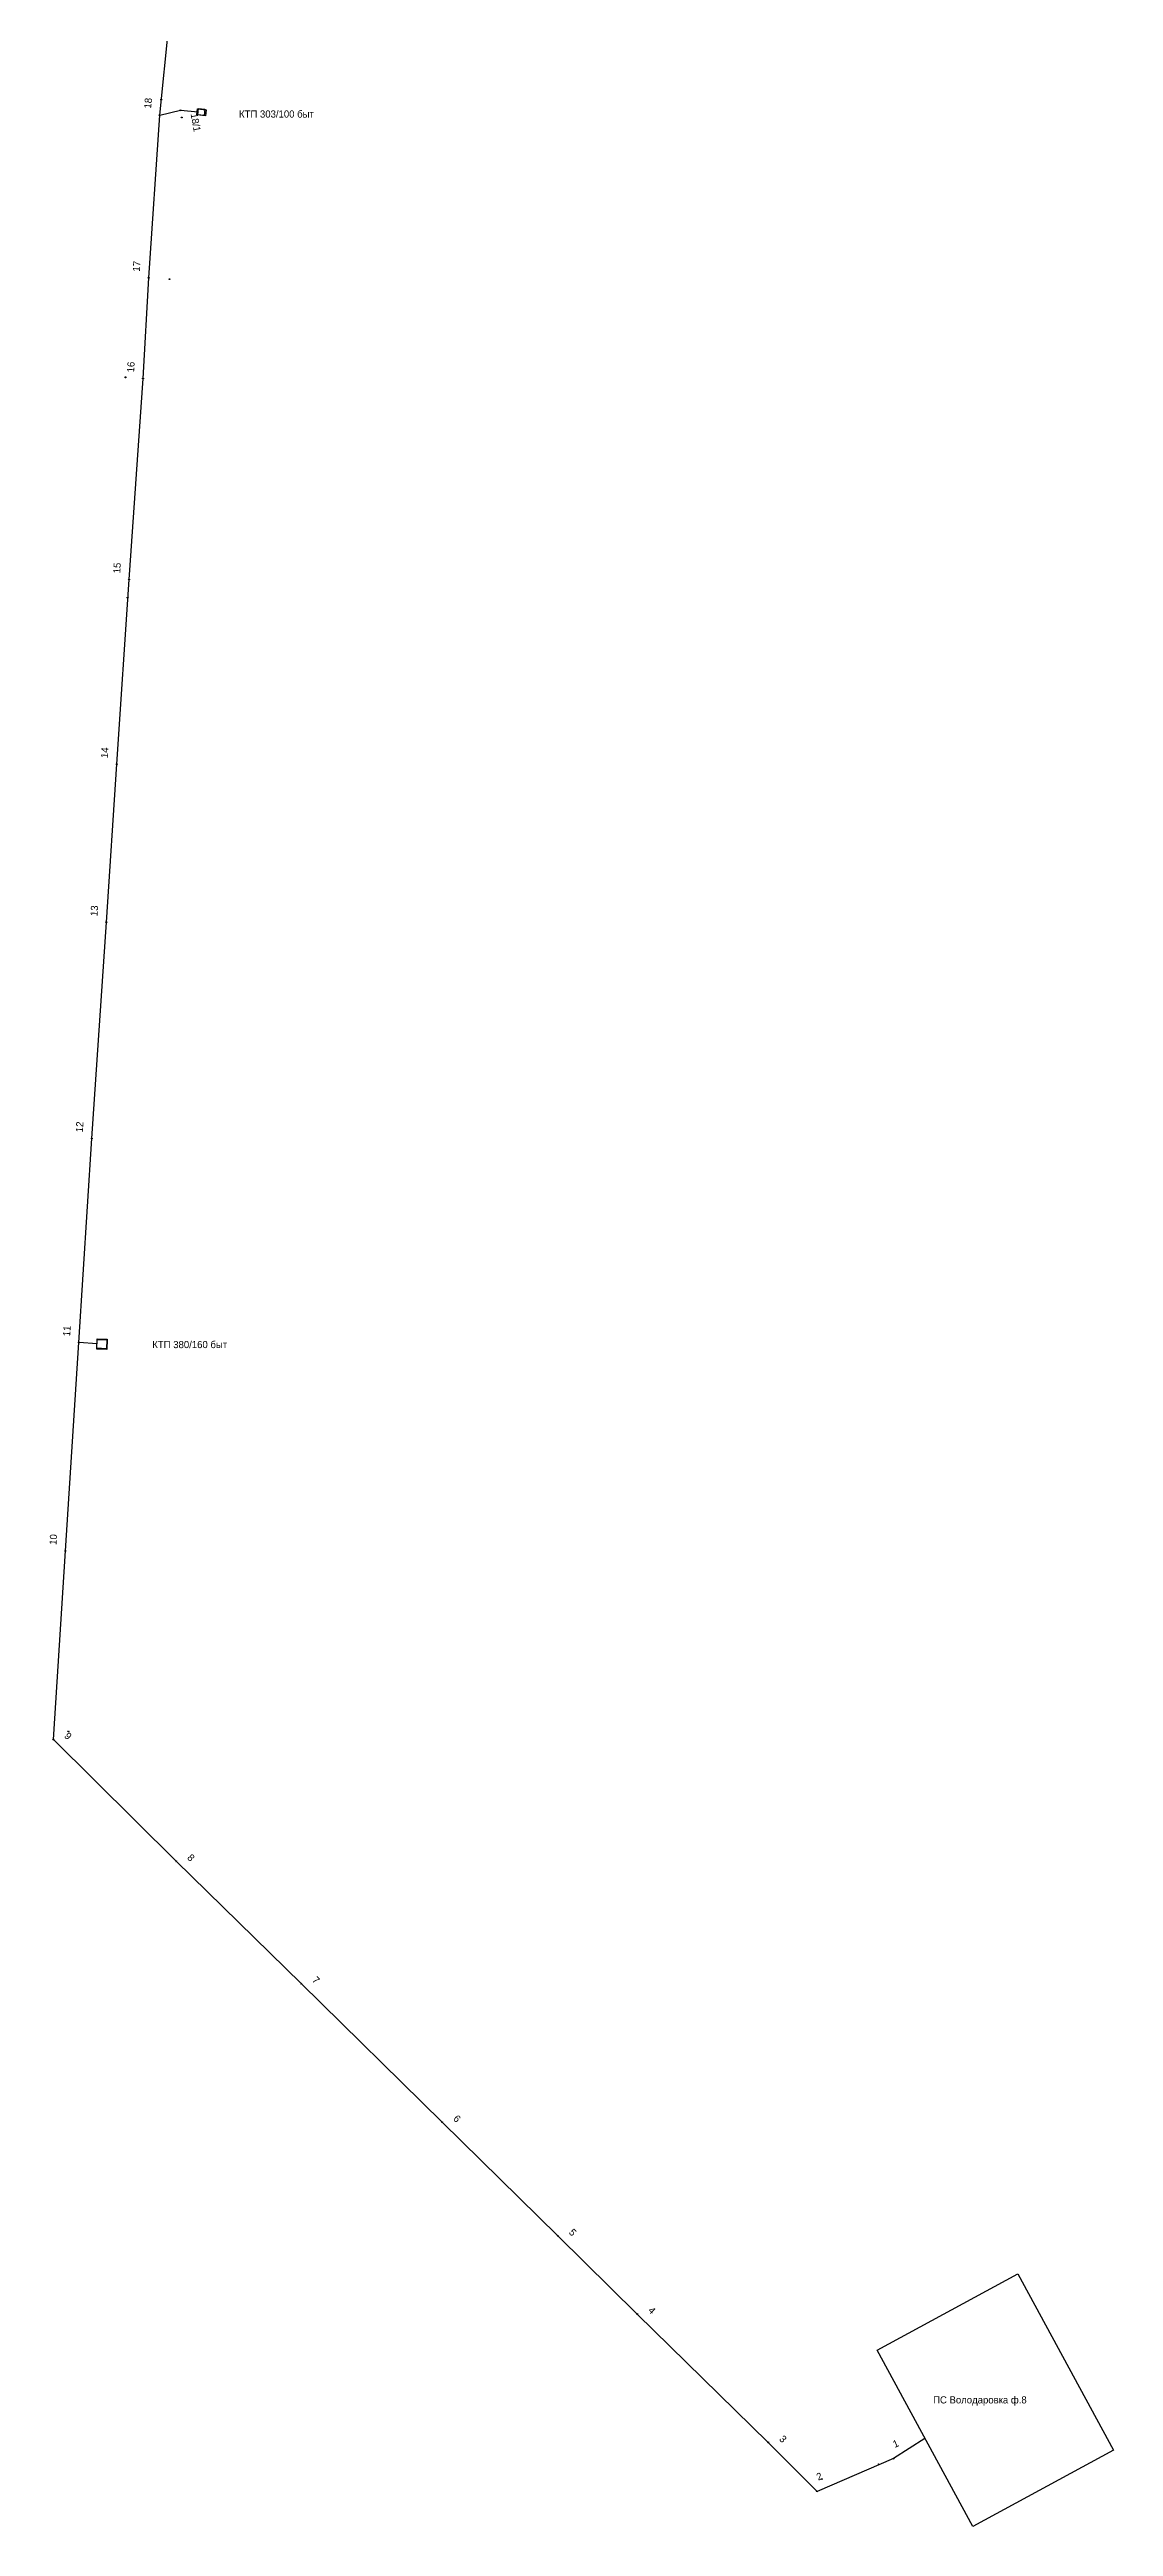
# Model space of a CAD drawing. Header units: metres. Extents: x 2259452 to 2262826, y 426390 to 431191.
# Drawn here: x 2260027 to 2260325, y 426390 to 427083 of the extents above; entities that cross this region are included whole.
import ezdxf

# ---------------------------------------------------------------- set-up
doc = ezdxf.new("R2010")
doc.units = ezdxf.units.M
for name, color, linetype in [('ВЛ-10кВ ф.8 ПС Володаровка', 5, 'Continuous'), ('забор ПС', 250, 'Continuous'), ('опоры', 250, 'Continuous'), ('подписи', 250, 'Continuous'), ('ТП', 250, 'Continuous'), ('укосы', 250, 'Continuous'), ('фундамент ТП', 250, 'Continuous')]:
    doc.layers.add(name, color=color, linetype=linetype)

# ---------------------------------------------------------------- blocks, each defined once
blk = doc.blocks.new('BL2')
blk.add_lwpolyline([(-0.09, -0.12), (-0.09, 0.12), (0.09, 0.12), (0.09, -0.12), (-0.09, -0.12)])
blk.add_attdef('НОМЕР', (1.5, 2.6), '', height=2)

msp = doc.modelspace()

# ---------------------------------------------------------------- linework, layer by layer
at = {"layer": 'ВЛ-10кВ ф.8 ПС Володаровка', "color": 5}
for points in [[(2260272.46, 426414.46), (2260263.63, 426408.79), (2260242.26, 426399.63), (2260228.61, 426413.34), (2260191.94, 426449.25), (2260169.77, 426471.1), (2260137.4, 426502.91), (2260097.95, 426541.68), (2260062.97, 426575.9), (2260028.56, 426609.97), (2260031.94, 426662.71), (2260035.74, 426721.06), (2260039.31, 426778.14), (2260043.4, 426838.6), (2260046.31, 426882.81), (2260049.76, 426934.47), (2260053.66, 426990.74), (2260055.25, 427018.89), (2260058.33, 427064.4), (2260063.43, 427114.43)], [(2260040.82, 426720.64), (2260035.74, 426721.06)]]:
    msp.add_lwpolyline(points, dxfattribs=at)
at = {"layer": 'ВЛ-10кВ ф.8 ПС Володаровка', "color": 3}
msp.add_lwpolyline([(2260058.33, 427064.4), (2260064.13, 427065.74), (2260069.07, 427065.36)], dxfattribs=at)
at = {"layer": 'забор ПС', "elevation": -28.15}
msp.add_lwpolyline([(2260259.07, 426439.11), (2260298.46, 426460.49), (2260325.21, 426411.2), (2260285.82, 426389.82)], close=True, dxfattribs=at)
at = {"layer": 'ТП'}
for points in [[(2260069.18, 427066.24), (2260070.98, 427066.03), (2260070.77, 427064.26), (2260068.97, 427064.47)], [(2260040.87, 426721.88), (2260043.56, 426721.76), (2260043.46, 426719.29), (2260040.77, 426719.41)]]:
    msp.add_lwpolyline(points, close=True, dxfattribs=at)
at = {"layer": 'фундамент ТП'}
for points in [[(2260068.93, 427066.14), (2260071.33, 427065.86), (2260071.13, 427064.2), (2260068.73, 427064.49)], [(2260040.8, 426722.1), (2260043.63, 426722.01), (2260043.54, 426719.12), (2260040.71, 426719.21)]]:
    msp.add_lwpolyline(points, close=True, dxfattribs=at)

# ---------------------------------------------------------------- block references
at = {"layer": 'опоры', "color": 250}
for p, rotation, values in [((2260058.33, 427064.4), 84.18019360994681, {'НОМЕР': '18'}), ((2260064.13, 427065.74), 280.2948869845515, {'НОМЕР': '18/1'}), ((2260055.25, 427018.89), 86.13060777349419, {'НОМЕР': '17'}), ((2260053.66, 426990.74), 86.76636768544638, {'НОМЕР': '16'}), ((2260049.76, 426934.47), 86.03850693901433, {'НОМЕР': '15'}), ((2260046.31, 426882.81), 86.24142151545321, {'НОМЕР': '14'}), ((2260043.4, 426838.6), 86.13077870588047, {'НОМЕР': '13'}), ((2260039.31, 426778.14), 86.41462867403081, {'НОМЕР': '12'}), ((2260035.74, 426721.06), 86.27993213154275, {'НОМЕР': '11'}), ((2260031.94, 426662.71), 86.32712035807155, {'НОМЕР': '10'}), ((2260028.56, 426609.97), 315.2866481539024, {'НОМЕР': '9'}), ((2260062.97, 426575.9), 315.6315958466125, {'НОМЕР': '8'}), ((2260097.95, 426541.68), 315.4955598450036, {'НОМЕР': '7'}), ((2260137.4, 426502.91), 315.5026097582434, {'НОМЕР': '6'}), ((2260169.77, 426471.1), 315.4069700640063, {'НОМЕР': '5'}), ((2260191.94, 426449.25), 315.5945716385677, {'НОМЕР': '4'}), ((2260228.61, 426413.34), 314.8986988056405, {'НОМЕР': '3'}), ((2260263.63, 426408.79), 23.21207222956261, {'НОМЕР': '1'}), ((2260242.26, 426399.63), 23.21207222956261, {'НОМЕР': '2'})]:
    msp.add_blockref('BL2', p, dxfattribs=dict(at, rotation=rotation)).add_auto_attribs(values)
at = {"layer": 'укосы', "color": 250}
for p, rotation in [((2260058.76, 427068.72), 84.21275700653655), ((2260064.5, 427063.73), 280.2948869845515), ((2260061.06, 427018.51), 356.2628163378351), ((2260048.75, 426991.04), 356.5575164760552), ((2260049.34, 426929.41), 85.19651420656896), ((2260032.77, 426612.22), 28.04290525171121), ((2260259.55, 426407.22), 21.11350009895597), ((2260243.59, 426403.1), 69.17146056193388)]:
    msp.add_blockref('BL2', p, dxfattribs=dict(at, rotation=rotation))

# ---------------------------------------------------------------- texts
at = {"layer": 'подписи', "linetype": 'Continuous'}
for s, p in [('КТП 303/100 быт', (2260080.52, 427063.71)), ('КТП 380/160 быт', (2260056.25, 426719.46)), ('ПС Володаровка ф.8', (2260274.74, 426424.23))]:
    msp.add_text(s, height=2, dxfattribs=at).set_placement(p)

doc.saveas('drawing.dxf')
